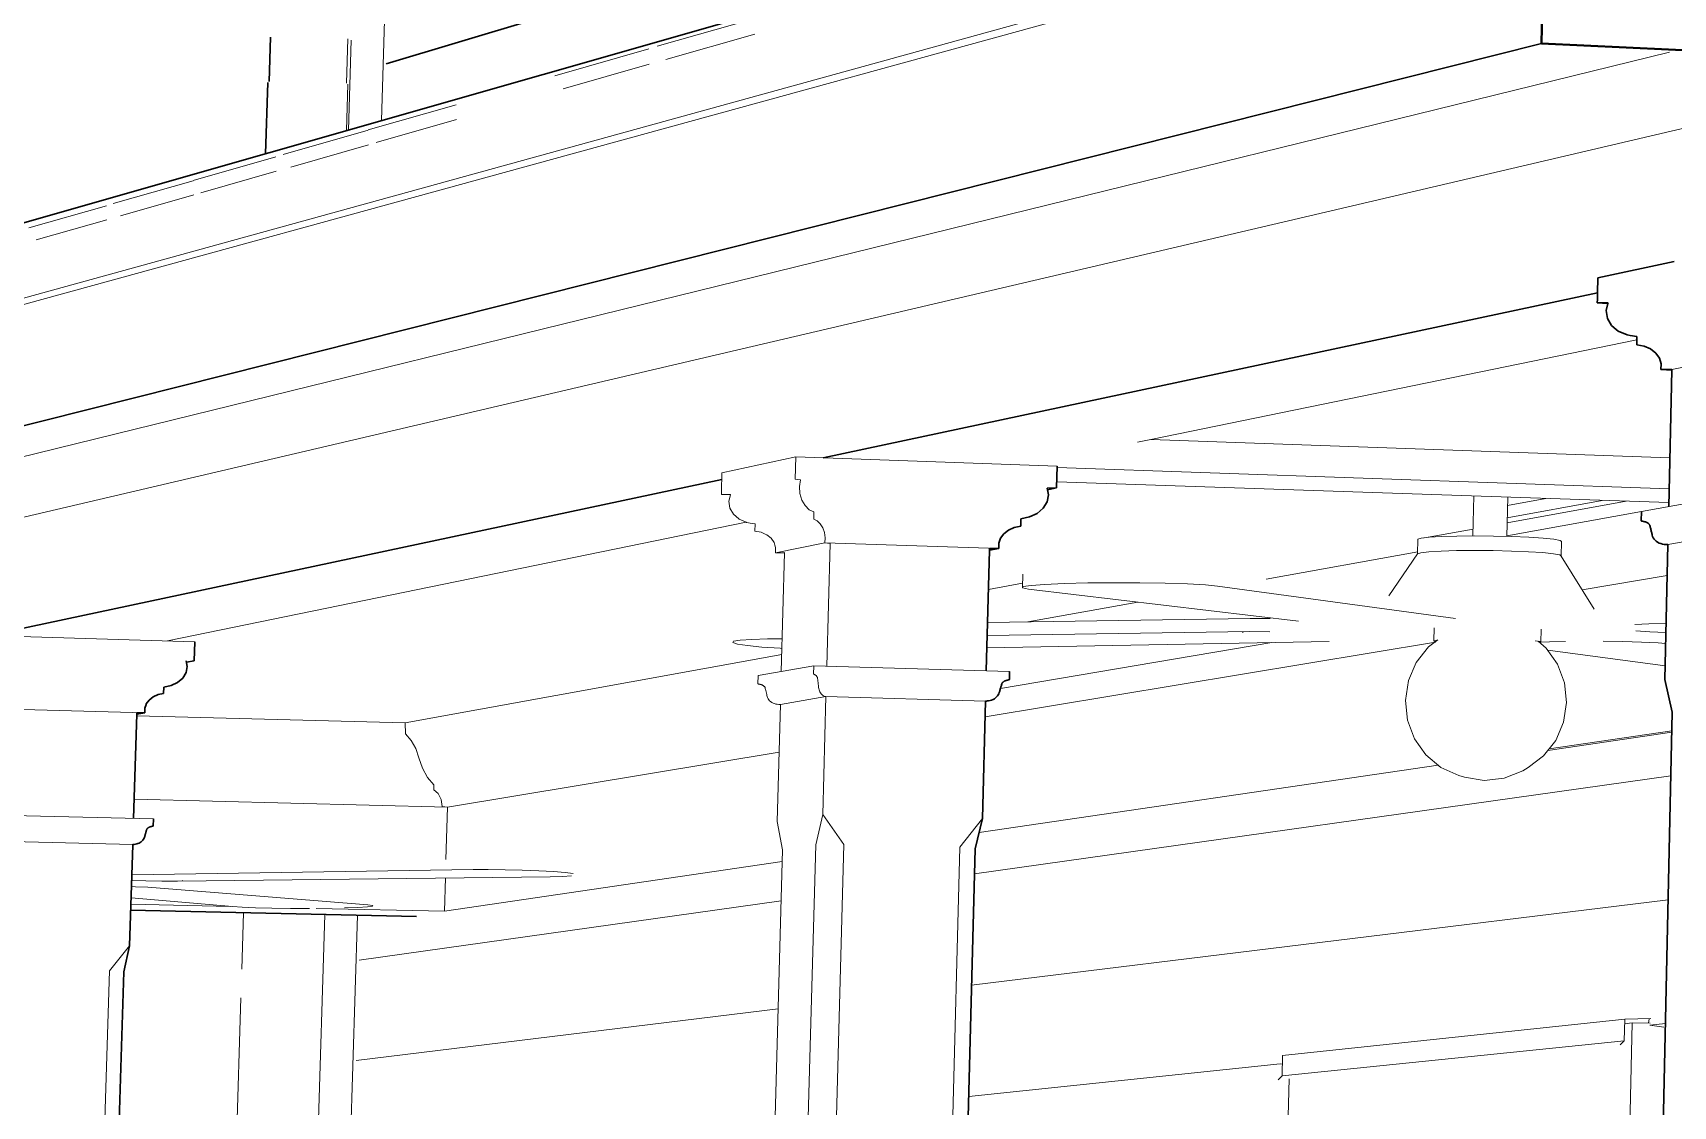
# Model space of a CAD drawing. Header units: inches. Extents: x -4969 to 16721, y 2489 to 24693.
# Drawn here: x 2323.3 to 2605.9, y 13060.8 to 13245.8 of the extents above; entities that cross this region are included whole.
import ezdxf

# ---------------------------------------------------------------- set-up
doc = ezdxf.new("R2010")
doc.units = ezdxf.units.IN
doc.header["$MEASUREMENT"] = 0
for name, color, linetype, lineweight in [('1', 1, 'Continuous', 9), ('2', 6, 'Continuous', 20), ('3', 3, 'Continuous', 30), ('4', 2, 'Continuous', 40)]:
    doc.layers.add(name, color=color, linetype=linetype, lineweight=lineweight)

msp = doc.modelspace()

# ---------------------------------------------------------------- linework, layer by layer
at = {"layer": '1'}
for p, q in [((2383.3622631, 13230.6606006), (2390.8007715, 13477.4335098)), ((2082.1600816, 13133.9037313), (2583.2628604, 13272.2864636)), ((2583.8069603, 13271.0198744), (2080.8564712, 13132.7396378)), ((2447.6752809, 13248.2846572), (2430.897622, 13243.4864803)), ((2377.5675161, 13244.7852547), (2377.3342461, 13237.102927)), ((2377.7053699, 13229.0437055), (2378.1757509, 13244.54604)), ((2432.3648517, 13241.1925862), (2447.6937977, 13245.5860702)), ((2111.2304975, 13121.0116956), (2605.2872112, 13242.4775672)), ((2429.4652368, 13243.0185685), (2413.2724317, 13238.3874951)), ((2414.7024204, 13236.1302937), (2429.4967952, 13240.3705623)), ((2377.3386558, 13228.9388886), (2377.5817924, 13236.9485217)), ((2396.2528564, 13233.4138975), (2381.1004618, 13229.080112)), ((2618.8005305, 13231.9583323), (2116.1916035, 13114.1971974)), ((2382.4635397, 13226.8901928), (2396.3069858, 13230.8579124)), ((2381.1016775, 13229.0322861), (2366.4126225, 13224.8309054)), ((2365.1580032, 13224.4214572), (2350.9488788, 13220.3572288)), ((2367.745611, 13222.6718347), (2381.1655814, 13226.5181804)), ((2352.2504989, 13218.2307252), (2365.231839, 13221.9513535)), ((2350.9503892, 13220.3126594), (2337.1623269, 13216.3687656)), ((2335.9844254, 13215.98452), (2322.6331575, 13212.1654623)), ((2338.4362492, 13214.2713737), (2351.0327693, 13217.8817074)), ((2323.8781638, 13210.0988289), (2336.0754933, 13213.5947491)), ((2515.9534179, 13175.7401811), (2599.6655315, 13192.8984932)), ((2605.6743134, 13187.7998524), (2616.0778698, 13189.8766654)), ((2513.6505411, 13175.2681648), (2515.9534179, 13175.7401811)), ((2605.3363188, 13172.5763905), (2515.9534179, 13175.7401811)), ((2454.6790743, 13168.8916077), (2454.7840196, 13172.7014192)), ((2454.7840196, 13172.7014192), (2499.7779347, 13171.1453881)), ((2605.217826, 13167.2394108), (2499.771093, 13170.8817132)), ((2455.5790716, 13168.7734498), (2454.6790743, 13168.8916077)), ((2455.4042119, 13167.612814), (2455.5790716, 13168.7734498)), ((2455.4839287, 13166.4123425), (2455.4042119, 13167.612814)), ((2605.1645059, 13164.8378476), (2499.7077353, 13168.4399583)), ((2455.8109663, 13165.2810147), (2455.4839287, 13166.4123425)), ((2456.3555249, 13164.3214418), (2455.8109663, 13165.2810147)), ((2571.412871, 13159.1044558), (2571.5738471, 13165.9852113)), ((2577.2763292, 13159.0256793), (2577.4330596, 13165.7850768)), ((2577.3304854, 13161.3613042), (2597.844817, 13165.0878678)), ((2577.350947, 13162.2437638), (2593.7154391, 13165.2289159)), ((2577.39981, 13164.3511047), (2583.9711765, 13165.5617529)), ((2600.4519002, 13163.3235718), (2613.1946717, 13165.6142051)), ((2457.0680433, 13163.6204526), (2456.3555249, 13164.3214418)), ((2457.8838064, 13163.2411988), (2457.0680433, 13163.6204526)), ((2457.8490267, 13161.9731094), (2457.8838064, 13163.2411988)), ((2458.4524035, 13161.6805994), (2457.8490267, 13161.9731094)), ((2577.2786742, 13159.126814), (2600.4511866, 13163.2916674)), ((2346.492419, 13141.0060818), (2446.2061918, 13161.4442246)), ((2458.986383, 13161.1736693), (2458.4524035, 13161.6805994)), ((2459.412165, 13160.4894119), (2458.986383, 13161.1736693)), ((2459.6988607, 13159.6777201), (2459.412165, 13160.4894119)), ((2459.8256931, 13158.7976595), (2459.6988607, 13159.6777201)), ((2563.0717886, 13158.7711179), (2571.4406391, 13160.2913748)), ((2563.9130887, 13158.8713079), (2566.009094, 13158.9982879)), ((2566.009094, 13158.9982879), (2568.6761887, 13159.0788641)), ((2568.6761887, 13159.0788641), (2571.7313059, 13159.1074336)), ((2571.7313059, 13159.1074336), (2574.9640735, 13159.0820066)), ((2574.9640735, 13159.0820066), (2578.1517374, 13159.004354)), ((2578.1517374, 13159.004354), (2581.0750029, 13158.8798763)), ((2605.0042323, 13157.6190353), (2615.4131471, 13159.4327987)), ((2451.2357189, 13156.2131378), (2459.7834722, 13157.9132069)), ((2452.8347585, 13156.2435495), (2451.2357189, 13156.2131378)), ((2452.8325095, 13156.1620562), (2451.2357189, 13156.2131378)), ((2452.8347585, 13156.2435495), (2452.8325095, 13156.1620562)), ((2459.7834722, 13157.9132069), (2459.8256931, 13158.7976595)), ((2459.7834722, 13157.9132069), (2489.7441116, 13156.9455189)), ((2460.6781101, 13157.8013336), (2459.7834722, 13157.9132069)), ((2460.6781101, 13157.8013336), (2460.1008759, 13136.674562)), ((2535.8147191, 13151.6743939), (2561.9051184, 13156.3636865)), ((2561.896887, 13156.0168094), (2561.956191, 13158.5159147)), ((2561.896887, 13156.0168094), (2562.4718003, 13156.205339)), ((2561.956191, 13158.5159147), (2562.5311079, 13158.7067286)), ((2562.4718003, 13156.205339), (2563.8538568, 13156.3679481)), ((2562.5311079, 13158.7067286), (2563.9130887, 13158.8713079)), ((2563.8538568, 13156.3679481), (2565.950012, 13156.4934079)), ((2565.950012, 13156.4934079), (2568.617321, 13156.5730196)), ((2568.617321, 13156.5730196), (2571.6727017, 13156.6012471)), ((2571.6727017, 13156.6012471), (2574.9057639, 13156.5761244)), ((2574.9057639, 13156.5761244), (2578.0937328, 13156.4994014)), ((2578.0937328, 13156.4994014), (2581.0172927, 13156.3764139)), ((2581.0172927, 13156.3764139), (2583.4760878, 13156.2156911)), ((2581.0750029, 13158.8798763), (2583.5335346, 13158.7172062)), ((2583.4760878, 13156.2156911), (2585.3026756, 13156.0283346)), ((2583.5335346, 13158.7172062), (2585.3599079, 13158.5275795)), ((2585.3599079, 13158.5275795), (2586.4309822, 13158.3240295)), ((2586.4309822, 13158.3240295), (2586.675932, 13158.1204691)), ((2586.6189286, 13155.626098), (2586.675932, 13158.1204691)), ((2556.9487818, 13148.7656809), (2561.896887, 13156.0168094)), ((2585.3026756, 13156.0283346), (2586.3739009, 13155.8272214)), ((2586.3739009, 13155.8272214), (2586.6189286, 13155.626098)), ((2586.6189286, 13155.626098), (2592.2902442, 13146.4956523)), ((2487.947861, 13149.846328), (2493.827793, 13150.9404755)), ((2493.8683994, 13152.4938957), (2493.8067689, 13150.1361882)), ((2495.2867056, 13150.570164), (2493.9611404, 13150.3587751)), ((2497.6962692, 13150.7558331), (2495.2867056, 13150.570164)), ((2501.0272102, 13150.9029529), (2497.6962692, 13150.7558331)), ((2505.0521293, 13151.0013083), (2501.0272102, 13150.9029529)), ((2509.4944475, 13151.0440457), (2505.0521293, 13151.0013083)), ((2514.0478687, 13151.0281809), (2509.4944475, 13151.0440457)), ((2518.398216, 13150.9548222), (2514.0478687, 13151.0281809)), ((2522.2458886, 13150.8290872), (2518.398216, 13150.9548222)), ((2525.3271242, 13150.6597221), (2522.2458886, 13150.8290872)), ((2527.4323875, 13150.4584574), (2525.3271242, 13150.6597221)), ((2527.4323875, 13150.4584574), (2568.3955367, 13144.8869212)), ((2590.2293461, 13149.8135629), (2604.8861815, 13152.3019666)), ((2493.9611404, 13150.3587751), (2493.8067689, 13150.1361882)), ((2493.8067689, 13150.1361882), (2494.8302682, 13149.9175976)), ((2494.7386638, 13144.2916921), (2513.6707584, 13147.6944047)), ((2494.8302682, 13149.9175976), (2541.3938782, 13144.4230543)), ((2487.7987192, 13144.1857747), (2533.0386578, 13144.8762263)), ((2533.0386578, 13144.8762263), (2536.4959851, 13144.8560306)), ((2487.7391469, 13141.9247585), (2532.9825123, 13142.6071724)), ((2531.7043378, 13142.4707931), (2531.7275403, 13142.4700632)), ((2531.7275403, 13142.4700632), (2531.7721471, 13142.4694342)), ((2531.7721471, 13142.4694342), (2531.8127654, 13142.469652)), ((2532.9825123, 13142.6071724), (2536.4401236, 13142.5872118)), ((2564.7375317, 13143.2893766), (2564.6839427, 13141.0204539)), ((2583.1985885, 13143.0156922), (2583.1465589, 13140.7499818)), ((2599.3348045, 13143.8566505), (2601.727327, 13143.9768887)), ((2601.8866856, 13142.5892828), (2599.4752627, 13142.75363)), ((2604.7026039, 13144.0335359), (2601.727327, 13143.9768887)), ((2604.6676296, 13142.4582716), (2601.8866856, 13142.5892828)), ((2444.0528701, 13140.9423086), (2443.8969761, 13140.7118637)), ((2443.8969761, 13140.7118637), (2444.7070247, 13140.4590947)), ((2445.1674381, 13141.1345071), (2444.0528701, 13140.9423086)), ((2444.7070247, 13140.4590947), (2446.4239677, 13140.2013366)), ((2447.1666803, 13141.2750932), (2445.1674381, 13141.1345071)), ((2446.4239677, 13140.2013366), (2448.9274961, 13139.9561279)), ((2449.9143727, 13141.3542406), (2447.1666803, 13141.2750932)), ((2448.9274961, 13139.9561279), (2452.0451179, 13139.7400226)), ((2449.9143727, 13141.3542406), (2452.4248718, 13141.3921069)), ((2452.0451179, 13139.7400226), (2452.3788242, 13139.7236642)), ((2487.3710014, 13127.9520966), (2564.9861703, 13140.8093294)), ((2487.6835248, 13139.8136665), (2546.6286135, 13140.9242064)), ((2490.0131762, 13132.7990926), (2536.7773502, 13140.7386062)), ((2563.7562922, 13139.960421), (2561.6573177, 13137.2971121)), ((2565.3963218, 13141.1814933), (2563.7562922, 13139.960421)), ((2565.1149928, 13141.150871), (2564.6839427, 13141.0204539)), ((2564.6839427, 13141.0204539), (2564.8830388, 13140.8809997)), ((2564.8830388, 13140.8809997), (2565.0452498, 13140.8533173)), ((2582.9610244, 13140.8892433), (2582.1587457, 13141.0284283)), ((2584.0304415, 13139.7805207), (2582.6373342, 13140.9453994)), ((2582.942619, 13140.6901285), (2583.1465589, 13140.7499818)), ((2583.1465589, 13140.7499818), (2582.9610244, 13140.8892433)), ((2583.1475425, 13140.7928127), (2584.5905864, 13140.8607064)), ((2585.9928143, 13136.9997156), (2584.0304415, 13139.7805207)), ((2604.5395314, 13136.6886599), (2584.3038311, 13139.3931104)), ((2584.5905864, 13140.8607064), (2587.3987527, 13140.9318533)), ((2593.8711666, 13140.9458045), (2597.2240489, 13140.8879283)), ((2597.2240489, 13140.8879283), (2600.4401033, 13140.7898808)), ((2600.4401033, 13140.7898808), (2603.3651619, 13140.6564298)), ((2603.3651619, 13140.6564298), (2604.6258027, 13140.5743654)), ((2387.4358249, 13126.8656871), (2452.3494036, 13138.6576667)), ((2448.2514578, 13135.0221483), (2457.8548919, 13136.7396513)), ((2457.8154536, 13135.300407), (2457.8548919, 13136.7396513)), ((2457.8548919, 13136.7396513), (2491.603702, 13135.7616008)), ((2561.6573177, 13137.2971121), (2560.302228, 13134.1611052)), ((2587.1927011, 13133.7945455), (2585.9928143, 13136.9997156)), ((2457.8473578, 13135.2849564), (2457.8154536, 13135.300407)), ((2457.8791649, 13135.2690695), (2457.8473578, 13135.2849564)), ((2457.9108718, 13135.2527479), (2457.8791649, 13135.2690695)), ((2457.9424754, 13135.2359931), (2457.9108718, 13135.2527479)), ((2457.9739729, 13135.2188068), (2457.9424754, 13135.2359931)), ((2458.005361, 13135.2011907), (2457.9739729, 13135.2188068)), ((2458.0366369, 13135.1831464), (2458.005361, 13135.2011907)), ((2458.0677976, 13135.1646757), (2458.0366369, 13135.1831464)), ((2458.09884, 13135.1457804), (2458.0677976, 13135.1646757)), ((2458.1297612, 13135.1264624), (2458.09884, 13135.1457804)), ((2458.1605583, 13135.1067234), (2458.1297612, 13135.1264624)), ((2458.1912283, 13135.0865655), (2458.1605583, 13135.1067234)), ((2458.2313407, 13135.0556889), (2458.1912283, 13135.0865655)), ((2458.269783, 13135.0206283), (2458.2313407, 13135.0556889)), ((2458.3063286, 13134.9815907), (2458.269783, 13135.0206283)), ((2458.3407621, 13134.9388065), (2458.3063286, 13134.9815907)), ((2458.3728807, 13134.8925281), (2458.3407621, 13134.9388065)), ((2458.4024953, 13134.8430286), (2458.3728807, 13134.8925281)), ((2458.4294312, 13134.7906), (2458.4024953, 13134.8430286)), ((2458.4535299, 13134.7355514), (2458.4294312, 13134.7906)), ((2458.4746495, 13134.6782074), (2458.4535299, 13134.7355514)), ((2458.4926655, 13134.618906), (2458.4746495, 13134.6782074)), ((2458.5074719, 13134.557997), (2458.4926655, 13134.618906)), ((2458.5189815, 13134.4958392), (2458.5074719, 13134.557997)), ((2458.5345893, 13134.3717683), (2458.5189815, 13134.4958392)), ((2458.5500099, 13134.2476623), (2458.5345893, 13134.3717683)), ((2458.565243, 13134.1235217), (2458.5500099, 13134.2476623)), ((2458.5802888, 13133.9993469), (2458.565243, 13134.1235217)), ((2458.5951471, 13133.8751387), (2458.5802888, 13133.9993469)), ((2458.6098178, 13133.7508974), (2458.5951471, 13133.8751387)), ((2458.624301, 13133.6266237), (2458.6098178, 13133.7508974)), ((2458.6385965, 13133.502318), (2458.624301, 13133.6266237)), ((2458.6527042, 13133.3779809), (2458.6385965, 13133.502318)), ((2560.302228, 13134.1611052), (2559.7845585, 13130.7668326)), ((2587.5490331, 13130.3822167), (2587.1927011, 13133.7945455)), ((2452.1122221, 13130.06386), (2459.9574164, 13131.4239426)), ((2458.6666242, 13133.2536129), (2458.6527042, 13133.3779809)), ((2458.6803564, 13133.1292146), (2458.6666242, 13133.2536129)), ((2458.6939006, 13133.0047865), (2458.6803564, 13133.1292146)), ((2458.7251979, 13132.7944054), (2458.6939006, 13133.0047865)), ((2458.7738976, 13132.5898966), (2458.7251979, 13132.7944054)), ((2458.8392955, 13132.3942114), (2458.7738976, 13132.5898966)), ((2458.9204461, 13132.2101726), (2458.8392955, 13132.3942114)), ((2459.0161763, 13132.0404345), (2458.9204461, 13132.2101726)), ((2459.1251025, 13131.8874433), (2459.0161763, 13132.0404345)), ((2459.2456511, 13131.7534029), (2459.1251025, 13131.8874433)), ((2459.3760811, 13131.6402422), (2459.2456511, 13131.7534029)), ((2459.5145097, 13131.5495879), (2459.3760811, 13131.6402422)), ((2459.9574164, 13131.4239426), (2459.4021768, 13111.1021767)), ((2459.6589396, 13131.4827414), (2459.5145097, 13131.5495879)), ((2459.807288, 13131.4406597), (2459.6589396, 13131.4827414)), ((2459.9574164, 13131.4239426), (2459.807288, 13131.4406597)), ((2459.9574164, 13131.4239426), (2487.4420846, 13130.6500044)), ((2559.7845585, 13130.7668326), (2560.1402649, 13127.3468445)), ((2316.1865818, 13129.3531137), (2342.6028109, 13128.6339739)), ((2341.2178071, 13128.1199862), (2387.4358249, 13126.8656871)), ((2587.0375447, 13126.9938579), (2587.5490331, 13130.3822167)), ((2387.4358249, 13126.8656871), (2387.5097096, 13125.0191648)), ((2387.5097096, 13125.0191648), (2388.5052218, 13123.8737517)), ((2560.1402649, 13127.3468445), (2561.3450897, 13124.1356294)), ((2584.3454953, 13122.138193), (2605.690949, 13125.2727689)), ((2605.6968271, 13125.5381166), (2584.5752094, 13122.4316962)), ((2585.6924217, 13123.8591462), (2587.0375447, 13126.9938579)), ((2388.5052218, 13123.8737517), (2389.2931329, 13122.4633662)), ((2389.2931329, 13122.4633662), (2389.8339083, 13120.8595893)), ((2561.3450897, 13124.1356294), (2563.3162198, 13121.353251)), ((2583.6041507, 13121.1909851), (2585.6924217, 13123.8591462)), ((2389.8339083, 13120.8595893), (2390.4329182, 13119.0673141)), ((2394.7428487, 13112.3754749), (2451.8849092, 13121.8276255)), ((2565.4094522, 13119.6129301), (2486.3339426, 13107.983055)), ((2563.3162198, 13121.353251), (2565.9181204, 13119.1900216)), ((2580.9136666, 13119.1711887), (2583.6041507, 13121.1909851)), ((2390.4329182, 13119.0673141), (2391.3107959, 13117.4965404)), ((2391.3107959, 13117.4965404), (2392.4206944, 13116.230066)), ((2485.560787, 13100.8762415), (2605.5238948, 13117.7316508)), ((2565.9181204, 13119.1900216), (2568.9720963, 13117.7933457)), ((2569.9485657, 13117.5077641), (2568.9720963, 13117.7933457)), ((2569.9485657, 13117.5077641), (2573.3644263, 13116.952811)), ((2573.3644263, 13116.952811), (2576.7981847, 13117.3266726)), ((2576.7981847, 13117.3266726), (2580.0158604, 13118.6023497)), ((2580.9136666, 13119.1711887), (2580.0158604, 13118.6023497)), ((2340.7638494, 13113.7210245), (2394.7428487, 13112.3754749)), ((2392.4206944, 13116.230066), (2392.3940147, 13115.331762)), ((2392.3940147, 13115.331762), (2393.1691115, 13114.6869568)), ((2393.1691115, 13114.6869568), (2393.6847433, 13113.6673957)), ((2393.6847433, 13113.6673957), (2393.846984, 13112.4595057)), ((2314.3305622, 13111.071388), (2344.082286, 13110.3448027)), ((2393.846984, 13112.4595057), (2394.7428487, 13112.3754749)), ((2394.474467, 13103.3127361), (2394.7428487, 13112.3754749)), ((2459.4021768, 13111.1021767), (2458.1862351, 13105.8589401)), ((2463.0289652, 13105.9283674), (2459.4021768, 13111.1021767)), ((2486.908943, 13110.4150527), (2483.0378622, 13105.4444476)), ((2316.2877417, 13106.5166408), (2340.5185859, 13105.9415799)), ((2458.1862351, 13105.8589401), (2446.6712797, 12684.9966658)), ((2463.0289652, 13105.9283674), (2451.5809641, 12684.8752852)), ((2483.0378622, 13105.4444476), (2471.9235938, 12685.7212941)), ((2452.4239202, 13102.9958051), (2394.2115441, 13094.4343342)), ((2399.1720615, 13101.6002283), (2340.3536114, 13100.7087981)), ((2345.5196826, 13099.6299743), (2342.7999633, 13099.6674229)), ((2348.2158513, 13099.6179736), (2345.5196826, 13099.6299743)), ((2412.4279212, 13100.379979), (2348.2158513, 13099.6179736)), ((2349.0522019, 13099.700875), (2349.0208315, 13099.7007438)), ((2349.0872968, 13099.7004959), (2349.0522019, 13099.700875)), ((2349.10585, 13099.7000561), (2349.0872968, 13099.7004959)), ((2394.2115441, 13094.4343342), (2394.3812749, 13100.1658193)), ((2401.7847752, 13101.6078324), (2399.1720615, 13101.6002283)), ((2404.6735639, 13101.5730031), (2401.7847752, 13101.6078324)), ((2407.6391183, 13101.4981702), (2404.6735639, 13101.5730031)), ((2410.4772096, 13101.3885425), (2407.6391183, 13101.4981702)), ((2412.9931818, 13101.2517242), (2410.4772096, 13101.3885425)), ((2412.4279212, 13100.379979), (2414.5726448, 13100.4287171)), ((2415.0155495, 13101.0971597), (2412.9931818, 13101.2517242)), ((2414.5726448, 13100.4287171), (2416.1251959, 13100.5154675)), ((2416.4076862, 13100.9354587), (2415.0155495, 13101.0971597)), ((2357.7060018, 13095.2189812), (2340.2290668, 13096.7584031)), ((2381.0424819, 13095.5027691), (2343.1395532, 13098.5445208)), ((2357.3431205, 13095.2509449), (2340.1935166, 13095.630797)), ((2357.7060018, 13095.2189812), (2359.3484804, 13095.1140547)), ((2359.3484804, 13095.1140547), (2361.669628, 13095.0260407)), ((2361.669628, 13095.0260407), (2364.5111221, 13094.960866)), ((2364.5111221, 13094.960866), (2367.6802033, 13094.9229058)), ((2367.6802033, 13094.9229058), (2370.9625741, 13094.9147027)), ((2394.2115441, 13094.4343342), (2372.1503711, 13094.9229743)), ((2376.987671, 13094.9877354), (2379.322754, 13095.0640771)), ((2379.322754, 13095.0640771), (2380.982832, 13095.1606995)), ((2379.5243056, 13085.9775921), (2452.2364515, 13096.1940078)), ((2380.982832, 13095.1606995), (2381.8539035, 13095.2710846)), ((2381.8749385, 13095.3877546), (2381.0424819, 13095.5027691)), ((2381.8539035, 13095.2710846), (2381.8749385, 13095.3877546)), ((2485.0549671, 13081.7065166), (2605.0516374, 13096.4131267)), ((2368.8166555, 12936.0985426), (2373.6036022, 13093.8618374)), ((2368.9945365, 12754.0105107), (2379.2349871, 13093.7379997)), ((2339.9680869, 13088.4804547), (2336.5338928, 13084.1809445)), ((2336.5338928, 13084.1809445), (2325.0989604, 12722.8172643)), ((2379.0040984, 13068.7090828), (2451.7245653, 13077.621593)), ((2538.6241358, 13069.5598633), (2597.5792887, 13075.798381)), ((2597.4964627, 13072.1008934), (2597.5792887, 13075.798381)), ((2598.8527192, 13075.173875), (2597.5622591, 13075.0381528)), ((2597.5792887, 13075.798381), (2602.0658433, 13075.9289791)), ((2598.3608955, 13053.1733292), (2598.8527192, 13075.173875)), ((2598.8527192, 13075.173875), (2601.9537453, 13075.1124868)), ((2601.7968856, 13075.8974591), (2601.6898337, 13075.1177112)), ((2604.5786568, 13075.0619562), (2601.9084728, 13074.7827345)), ((2601.9084728, 13074.7827345), (2604.3126063, 13074.4381983)), ((2538.5381356, 13066.0468715), (2597.4964627, 13072.1008934)), ((2596.776563, 13071.3749893), (2597.4964627, 13072.1008934)), ((2538.5381356, 13066.0468715), (2538.6241358, 13069.5598633)), ((2484.5484501, 13062.510374), (2538.2356717, 13068.1244573)), ((2537.8465558, 13065.3565487), (2538.5381356, 13066.0468715)), ((2538.2356717, 13068.1244573), (2538.5877819, 13068.0748545)), ((2539.7606342, 13065.5520309), (2539.3333161, 13048.0654702))]:
    msp.add_line(p, q, dxfattribs=at)
at = {"layer": '2'}
for p, q in [((2442.0417429, 13169.9725924), (2454.7840196, 13172.7014192)), ((2441.9363893, 13166.2093753), (2441.983852, 13167.9047371)), ((2441.983852, 13167.9047371), (2442.0095857, 13168.8239424)), ((2442.0095857, 13168.8239424), (2442.0417429, 13169.9725924)), ((2443.5320517, 13166.2412305), (2441.9363893, 13166.2093753)), ((2441.9363893, 13166.2093753), (2443.5114346, 13166.1566082)), ((2443.2468494, 13165.0706084), (2443.5114346, 13166.1566082)), ((2443.4133894, 13163.9024921), (2443.2468494, 13165.0706084)), ((2443.5114346, 13166.1566082), (2443.5320517, 13166.2412305)), ((2444.0167238, 13162.8422825), (2443.4133894, 13163.9024921)), ((2444.9400157, 13162.0400128), (2444.0167238, 13162.8422825)), ((2445.0025209, 13161.9857009), (2444.9400157, 13162.0400128)), ((2446.2061918, 13161.4442246), (2445.0025209, 13161.9857009)), ((2446.2819126, 13161.4101615), (2446.2061918, 13161.4442246)), ((2447.2236654, 13161.2535446), (2446.2819126, 13161.4101615)), ((2447.7394569, 13161.1677666), (2447.2236654, 13161.2535446)), ((2447.7045655, 13159.91199), (2447.7394569, 13161.1677666)), ((2448.7840612, 13159.7200843), (2447.7045655, 13159.91199)), ((2449.4856648, 13159.417419), (2448.7840612, 13159.7200843)), ((2449.7455304, 13159.3053155), (2449.4856648, 13159.417419)), ((2450.5187361, 13158.6978983), (2449.7455304, 13159.3053155)), ((2451.0471555, 13157.9421408), (2450.5187361, 13158.6978983)), ((2451.1730254, 13157.5059585), (2451.0471555, 13157.9421408)), ((2451.2921312, 13157.0932176), (2451.1730254, 13157.5059585)), ((2451.2357189, 13156.2131378), (2451.2921312, 13157.0932176)), ((2452.8325095, 13156.1620562), (2452.2688961, 13135.7406374)), ((2311.5385493, 13142.0246339), (2351.204609, 13140.8687691)), ((2448.2118993, 13133.5961463), (2448.2514578, 13135.0221483)), ((2448.2689958, 13133.5853614), (2448.2118993, 13133.5961463)), ((2448.3259315, 13133.5741317), (2448.2689958, 13133.5853614)), ((2448.3827011, 13133.5624583), (2448.3259315, 13133.5741317)), ((2448.4392989, 13133.5503424), (2448.3827011, 13133.5624583)), ((2448.4957196, 13133.5377851), (2448.4392989, 13133.5503424)), ((2448.5519577, 13133.5247875), (2448.4957196, 13133.5377851)), ((2448.608008, 13133.511351), (2448.5519577, 13133.5247875)), ((2448.6638649, 13133.4974768), (2448.608008, 13133.511351)), ((2448.7195231, 13133.4831662), (2448.6638649, 13133.4974768)), ((2448.7749772, 13133.4684206), (2448.7195231, 13133.4831662)), ((2448.830222, 13133.4532414), (2448.7749772, 13133.4684206)), ((2448.8852521, 13133.4376301), (2448.830222, 13133.4532414)), ((2448.9573244, 13133.4127561), (2448.8852521, 13133.4376301)), ((2449.0265167, 13133.383516), (2448.9573244, 13133.4127561)), ((2449.0924205, 13133.3500823), (2449.0265167, 13133.383516)), ((2449.1546469, 13133.3126522), (2449.0924205, 13133.3500823)), ((2449.2128287, 13133.2714464), (2449.1546469, 13133.3126522)), ((2449.2666225, 13133.226708), (2449.2128287, 13133.2714464)), ((2449.3157108, 13133.1787009), (2449.2666225, 13133.226708)), ((2449.3598037, 13133.1277084), (2449.3157108, 13133.1787009)), ((2449.3986411, 13133.0740313), (2449.3598037, 13133.1277084)), ((2449.4319936, 13133.0179863), (2449.3986411, 13133.0740313)), ((2449.4596644, 13132.9599041), (2449.4319936, 13133.0179863)), ((2449.48149, 13132.9001275), (2449.4596644, 13132.9599041)), ((2449.5119356, 13132.7797792), (2449.48149, 13132.9001275)), ((2449.5420491, 13132.6593666), (2449.5119356, 13132.7797792)), ((2449.5718305, 13132.5388903), (2449.5420491, 13132.6593666)), ((2449.6012796, 13132.4183508), (2449.5718305, 13132.5388903)), ((2449.6303962, 13132.2977488), (2449.6012796, 13132.4183508)), ((2449.6591803, 13132.1770846), (2449.6303962, 13132.2977488)), ((2449.6876316, 13132.056359), (2449.6591803, 13132.1770846)), ((2449.71575, 13131.9355726), (2449.6876316, 13132.056359)), ((2449.7435354, 13131.8147258), (2449.71575, 13131.9355726)), ((2449.7709877, 13131.6938192), (2449.7435354, 13131.8147258)), ((2449.7981067, 13131.5728534), (2449.7709877, 13131.6938192)), ((2449.8248922, 13131.4518291), (2449.7981067, 13131.5728534)), ((2449.8851445, 13131.2483566), (2449.8248922, 13131.4518291)), ((2449.9762864, 13131.0530763), (2449.8851445, 13131.2483566)), ((2450.0970076, 13130.8687995), (2449.9762864, 13131.0530763)), ((2450.2455716, 13130.6981798), (2450.0970076, 13130.8687995)), ((2450.4198413, 13130.5436744), (2450.2455716, 13130.6981798)), ((2450.6173094, 13130.4075089), (2450.4198413, 13130.5436744)), ((2450.8351341, 13130.2916452), (2450.6173094, 13130.4075089)), ((2451.0701802, 13130.1977532), (2450.8351341, 13130.2916452)), ((2451.3190642, 13130.1271868), (2451.0701802, 13130.1977532)), ((2451.5782027, 13130.0809641), (2451.3190642, 13130.1271868)), ((2452.1119022, 13130.0522716), (2451.5555698, 13109.8946601)), ((2451.8438641, 13130.0597526), (2451.5782027, 13130.0809641)), ((2452.1122221, 13130.06386), (2451.8438641, 13130.0597526)), ((2452.1119022, 13130.0522716), (2451.8438641, 13130.0597526)), ((2452.1122221, 13130.06386), (2452.1119022, 13130.0522716)), ((2452.4793942, 13105.0085286), (2451.5555698, 13109.8946601)), ((2452.4793942, 13105.0085286), (2440.9441533, 12686.4833183)), ((2342.7999633, 13099.6674229), (2340.322606, 13099.7253486)), ((2340.289251, 13098.6673681), (2341.0229726, 13098.6428681)), ((2341.0229726, 13098.6428681), (2343.1395532, 13098.5445208)), ((2359.5967315, 13094.1698573), (2359.2969843, 13084.4500182)), ((2359.1450142, 13079.5221137), (2348.554247, 12736.0975479))]:
    msp.add_line(p, q, dxfattribs=at)
at = {"layer": '3'}
for p, q in [((2384.1777866, 13240.4519551), (2839.0905955, 13377.0084185)), ((2078.9521245, 13143.6518419), (2462.730975, 13253.3463532)), ((2081.904457, 13117.7105035), (2583.2274368, 13243.9270921)), ((2364.2501688, 13245.0658821), (2364.0136134, 13237.3951516)), ((2363.4074352, 13224.956964), (2363.7865862, 13237.2484591)), ((2592.9524468, 13203.583121), (2606.0875123, 13206.4105465)), ((2592.8931652, 13200.9677671), (2592.9524468, 13203.583121)), ((2459.4526384, 13172.5399637), (2592.8931652, 13200.9677671)), ((2592.8541528, 13199.2466319), (2592.8692784, 13199.9139408)), ((2594.720936, 13199.2890338), (2592.8541528, 13199.2466319)), ((2592.8541528, 13199.2466319), (2594.693123, 13199.1738404)), ((2592.8692784, 13199.9139408), (2592.8931652, 13200.9677671)), ((2594.3950084, 13197.9391212), (2594.693123, 13199.1738404)), ((2594.693123, 13199.1738404), (2594.720936, 13199.2890338)), ((2594.5976351, 13196.593684), (2594.3950084, 13197.9391212)), ((2595.3106426, 13195.374101), (2594.5976351, 13196.593684)), ((2595.7758105, 13194.9793904), (2595.3106426, 13195.374101)), ((2596.4698523, 13194.3904734), (2595.7758105, 13194.9793904)), ((2597.9707959, 13193.7317038), (2596.4698523, 13194.3904734)), ((2598.5096325, 13193.6451455), (2597.9707959, 13193.7317038)), ((2599.6780634, 13193.45745), (2598.5096325, 13193.6451455)), ((2599.645615, 13192.0101319), (2599.6655315, 13192.8984932)), ((2599.6655315, 13192.8984932), (2599.6780634, 13193.45745)), ((2600.9102025, 13191.7927095), (2599.645615, 13192.0101319)), ((2602.0381932, 13191.3180263), (2600.9102025, 13191.7927095)), ((2602.9471744, 13190.6206507), (2602.0381932, 13191.3180263)), ((2603.570682, 13189.7514483), (2602.9471744, 13190.6206507)), ((2603.8630866, 13188.7738785), (2603.570682, 13189.7514483)), ((2603.8029589, 13187.7593564), (2603.8630866, 13188.7738785)), ((2605.6743134, 13187.7998524), (2603.8029589, 13187.7593564)), ((2605.6718453, 13187.6886842), (2603.8029589, 13187.7593564)), ((2605.6718453, 13187.6886842), (2605.1496346, 13164.1680338)), ((2605.6743134, 13187.7998524), (2605.6718453, 13187.6886842)), ((2499.7779347, 13171.1453881), (2499.6797686, 13167.3621446)), ((2315.6507623, 13141.9048044), (2442.0095857, 13168.8239424)), ((2498.0674231, 13167.3299563), (2499.6797686, 13167.3621446)), ((2498.1213662, 13167.0500058), (2499.6797686, 13167.3621446)), ((2497.3925114, 13163.8909628), (2498.0602186, 13164.9815855)), ((2498.0602186, 13164.9815855), (2498.2921736, 13166.1635592)), ((2498.2921736, 13166.1635592), (2498.0674231, 13167.3299563)), ((2493.5074579, 13160.7991167), (2493.5404484, 13162.0601931)), ((2493.5404484, 13162.0601931), (2495.0255286, 13162.3611502)), ((2495.0255286, 13162.3611502), (2496.3494797, 13162.990344)), ((2496.3494797, 13162.990344), (2497.3925114, 13163.8909628)), ((2600.4151266, 13161.6795644), (2600.4519002, 13163.3235718)), ((2490.0280585, 13158.6897762), (2490.6019314, 13159.4695242)), ((2490.6019314, 13159.4695242), (2491.4147976, 13160.1098813)), ((2491.4147976, 13160.1098813), (2492.4074238, 13160.5641353)), ((2492.4074238, 13160.5641353), (2493.5074579, 13160.7991167)), ((2600.4820277, 13161.6673044), (2600.4151266, 13161.6795644)), ((2600.5487436, 13161.6545313), (2600.4820277, 13161.6673044)), ((2600.615268, 13161.6412461), (2600.5487436, 13161.6545313)), ((2600.6815946, 13161.6274502), (2600.615268, 13161.6412461)), ((2600.7477169, 13161.6131448), (2600.6815946, 13161.6274502)), ((2600.8136287, 13161.5983314), (2600.7477169, 13161.6131448)), ((2600.8793235, 13161.5830114), (2600.8136287, 13161.5983314)), ((2600.944795, 13161.5671861), (2600.8793235, 13161.5830114)), ((2601.010037, 13161.5508572), (2600.944795, 13161.5671861)), ((2601.0750433, 13161.5340262), (2601.010037, 13161.5508572)), ((2601.1398075, 13161.5166946), (2601.0750433, 13161.5340262)), ((2601.2043234, 13161.4988642), (2601.1398075, 13161.5166946)), ((2601.2888489, 13161.4704072), (2601.2043234, 13161.4988642)), ((2601.3700327, 13161.436908), (2601.2888489, 13161.4704072)), ((2601.4473957, 13161.3985644), (2601.3700327, 13161.436908)), ((2601.5204813, 13161.3556024), (2601.4473957, 13161.3985644)), ((2601.5888581, 13161.3082753), (2601.5204813, 13161.3556024)), ((2601.6521226, 13161.2568624), (2601.5888581, 13161.3082753)), ((2601.7099012, 13161.2016669), (2601.6521226, 13161.2568624)), ((2601.761853, 13161.1430146), (2601.7099012, 13161.2016669)), ((2601.8076711, 13161.0812513), (2601.761853, 13161.1430146)), ((2601.8470851, 13161.0167417), (2601.8076711, 13161.0812513)), ((2601.8798624, 13160.9498662), (2601.8470851, 13161.0167417)), ((2601.9058092, 13160.8810196), (2601.8798624, 13160.9498662)), ((2601.942251, 13160.7423697), (2601.9058092, 13160.8810196)), ((2601.9783047, 13160.6036444), (2601.942251, 13160.7423697)), ((2602.0139701, 13160.4648442), (2601.9783047, 13160.6036444)), ((2602.049247, 13160.32597), (2602.0139701, 13160.4648442)), ((2602.0841354, 13160.1870222), (2602.049247, 13160.32597)), ((2602.1186349, 13160.0480017), (2602.0841354, 13160.1870222)), ((2602.1527454, 13159.9089089), (2602.1186349, 13160.0480017)), ((2602.1864668, 13159.7697447), (2602.1527454, 13159.9089089)), ((2602.2197988, 13159.6305095), (2602.1864668, 13159.7697447)), ((2602.2527414, 13159.4912042), (2602.2197988, 13159.6305095)), ((2602.2852943, 13159.3518294), (2602.2527414, 13159.4912042)), ((2602.3174573, 13159.2123856), (2602.2852943, 13159.3518294)), ((2602.389346, 13158.9779904), (2602.3174573, 13159.2123856)), ((2602.4973375, 13158.7531309), (2602.389346, 13158.9779904)), ((2488.1267078, 13156.6343133), (2487.5798352, 13135.8782136)), ((2489.7441116, 13156.9455189), (2488.1267078, 13156.6343133)), ((2488.1341006, 13156.9148985), (2488.1267078, 13156.6343133)), ((2488.1341006, 13156.9148985), (2489.7441116, 13156.9455189)), ((2489.7349957, 13157.8274883), (2489.9820003, 13158.5542577)), ((2489.7441116, 13156.9455189), (2489.7349957, 13157.8274883)), ((2489.9820003, 13158.5542577), (2490.0280585, 13158.6897762)), ((2602.6398794, 13158.5410443), (2602.4973375, 13158.7531309)), ((2602.814922, 13158.3447844), (2602.6398794, 13158.5410443)), ((2603.0199476, 13158.1671777), (2602.814922, 13158.3447844)), ((2603.2520067, 13158.0107827), (2603.0199476, 13158.1671777)), ((2603.5077602, 13157.8778529), (2603.2520067, 13158.0107827)), ((2603.7835275, 13157.7703044), (2603.5077602, 13157.8778529)), ((2604.075339, 13157.6896883), (2603.7835275, 13157.7703044)), ((2604.3789934, 13157.637168), (2604.075339, 13157.6896883)), ((2604.6901182, 13157.6135025), (2604.3789934, 13157.637168)), ((2605.0042323, 13157.6190353), (2604.4878615, 13134.3614232)), ((2605.0042323, 13157.6190353), (2604.6901182, 13157.6135025)), ((2605.0038795, 13157.6031486), (2604.6901182, 13157.6135025)), ((2351.204609, 13140.8687691), (2351.1027601, 13137.6030517)), ((2349.7140108, 13135.5518838), (2349.9169904, 13136.5716755)), ((2349.9169904, 13136.5716755), (2349.7315246, 13137.5791184)), ((2349.7760391, 13137.3373174), (2351.1027601, 13137.6030517)), ((2347.1206277, 13133.2969143), (2348.2495764, 13133.8369723)), ((2348.2495764, 13133.8369723), (2349.1409222, 13134.6119813)), ((2349.1409222, 13134.6119813), (2349.7140108, 13135.5518838)), ((2490.1735685, 13133.3434182), (2490.2104733, 13133.4654159)), ((2490.2104733, 13133.4654159), (2490.2477098, 13133.5873617)), ((2490.2477098, 13133.5873617), (2490.2729656, 13133.6481599)), ((2490.2729656, 13133.6481599), (2490.3040247, 13133.7074546)), ((2490.3040247, 13133.7074546), (2490.3407037, 13133.764896)), ((2490.3407037, 13133.764896), (2490.3827864, 13133.8201455)), ((2490.3827864, 13133.8201455), (2490.4300245, 13133.8728771)), ((2490.4300245, 13133.8728771), (2490.4821396, 13133.9227797)), ((2490.4821396, 13133.9227797), (2490.5388243, 13133.969559)), ((2490.5388243, 13133.969559), (2490.5997441, 13134.0129391)), ((2490.5997441, 13134.0129391), (2490.66454, 13134.052664)), ((2490.66454, 13134.052664), (2490.7328297, 13134.0884993)), ((2490.7328297, 13134.0884993), (2490.8042105, 13134.1202337)), ((2490.8042105, 13134.1202337), (2490.8782613, 13134.1476798)), ((2490.8782613, 13134.1476798), (2490.9346199, 13134.1652392)), ((2490.9346199, 13134.1652392), (2490.9911728, 13134.1823721)), ((2490.9911728, 13134.1823721), (2491.0479145, 13134.1990767)), ((2491.0479145, 13134.1990767), (2491.1048396, 13134.2153515)), ((2491.1048396, 13134.2153515), (2491.1619426, 13134.231195)), ((2491.1619426, 13134.231195), (2491.2192181, 13134.2466055)), ((2491.2192181, 13134.2466055), (2491.2766606, 13134.2615816)), ((2491.2766606, 13134.2615816), (2491.3342645, 13134.2761219)), ((2491.3342645, 13134.2761219), (2491.3920244, 13134.290225)), ((2491.3920244, 13134.290225), (2491.4499348, 13134.3038894)), ((2491.4499348, 13134.3038894), (2491.50799, 13134.317114)), ((2491.50799, 13134.317114), (2491.5661844, 13134.3298973)), ((2491.5661844, 13134.3298973), (2491.603702, 13135.7616008)), ((2605.7680829, 13128.7547291), (2604.4878615, 13134.3614232)), ((2342.8527074, 13130.1390976), (2343.3445485, 13130.8109199)), ((2343.3445485, 13130.8109199), (2344.0389778, 13131.3618521)), ((2344.0389778, 13131.3618521), (2344.8853813, 13131.7517022)), ((2344.8853813, 13131.7517022), (2345.8220539, 13131.9520055)), ((2345.8220539, 13131.9520055), (2345.8562004, 13133.0405738)), ((2345.8562004, 13133.0405738), (2347.1206277, 13133.2969143)), ((2487.4420846, 13130.6500044), (2486.908943, 13110.4150527)), ((2487.9810731, 13130.684998), (2487.4406127, 13130.5941359)), ((2487.4420846, 13130.6500044), (2487.7122373, 13130.6548324)), ((2487.7122373, 13130.6548324), (2487.9810731, 13130.684998)), ((2487.9810731, 13130.684998), (2488.2447189, 13130.7400684)), ((2488.2447189, 13130.7400684), (2488.4993759, 13130.819252)), ((2488.4993759, 13130.819252), (2488.7413743, 13130.9214091)), ((2488.7413743, 13130.9214091), (2488.9672264, 13131.0450692)), ((2488.9672264, 13131.0450692), (2489.173677, 13131.1884514)), ((2489.173677, 13131.1884514), (2489.3577503, 13131.3494902)), ((2489.3577503, 13131.3494902), (2489.5167927, 13131.5258656)), ((2489.5167927, 13131.5258656), (2489.6485117, 13131.7150361)), ((2489.6485117, 13131.7150361), (2489.7510087, 13131.9142757)), ((2489.7510087, 13131.9142757), (2489.8228062, 13132.120713)), ((2489.8228062, 13132.120713), (2489.856384, 13132.2431985)), ((2489.856384, 13132.2431985), (2489.8902952, 13132.3656376)), ((2489.8902952, 13132.3656376), (2489.9245396, 13132.48803)), ((2489.9245396, 13132.48803), (2489.9591172, 13132.6103749)), ((2489.9591172, 13132.6103749), (2489.9940276, 13132.7326719)), ((2489.9940276, 13132.7326719), (2490.0292709, 13132.8549204)), ((2490.0292709, 13132.8549204), (2490.0648468, 13132.9771198)), ((2490.0648468, 13132.9771198), (2490.1007551, 13133.0992697)), ((2490.1007551, 13133.0992697), (2490.1369958, 13133.2213693)), ((2490.1369958, 13133.2213693), (2490.1735685, 13133.3434182)), ((2341.2256577, 13128.368995), (2340.6600418, 13110.4283794)), ((2342.6028109, 13128.6339739), (2341.2256577, 13128.368995)), ((2341.2332938, 13128.6112031), (2341.2256577, 13128.368995)), ((2341.2332938, 13128.6112031), (2342.6028109, 13128.6339739)), ((2342.5993018, 13129.3953742), (2342.8128818, 13130.0222128)), ((2342.6028109, 13128.6339739), (2342.5993018, 13129.3953742)), ((2342.8128818, 13130.0222128), (2342.8527074, 13130.1390976)), ((2605.7680829, 13128.7547291), (2595.0490622, 12644.8794025)), ((2342.7602429, 13107.9447656), (2342.7913674, 13108.0501147)), ((2342.7913674, 13108.0501147), (2342.8227742, 13108.1554199)), ((2342.8227742, 13108.1554199), (2342.8544633, 13108.2606806)), ((2342.8544633, 13108.2606806), (2342.8864343, 13108.3658964)), ((2342.8864343, 13108.3658964), (2342.9186874, 13108.4710669)), ((2342.9186874, 13108.4710669), (2342.9404577, 13108.523488)), ((2342.9404577, 13108.523488), (2342.9671558, 13108.5745997)), ((2342.9671558, 13108.5745997), (2342.9986242, 13108.6241007)), ((2342.9986242, 13108.6241007), (2343.0346773, 13108.6716989)), ((2343.0346773, 13108.6716989), (2343.0751026, 13108.7171137)), ((2343.0751026, 13108.7171137), (2343.1196615, 13108.760077)), ((2343.1196615, 13108.760077), (2343.1680913, 13108.8003355)), ((2343.1680913, 13108.8003355), (2343.2201063, 13108.8376516)), ((2343.2201063, 13108.8376516), (2343.2753998, 13108.8718053)), ((2343.2753998, 13108.8718053), (2343.3336457, 13108.9025949)), ((2343.3336457, 13108.9025949), (2343.3945003, 13108.929839)), ((2343.3945003, 13108.929839), (2343.4576048, 13108.9533766)), ((2343.4576048, 13108.9533766), (2343.5056163, 13108.9684173)), ((2343.5056163, 13108.9684173), (2343.5537908, 13108.9830894)), ((2343.5537908, 13108.9830894), (2343.6021238, 13108.9973915)), ((2343.6021238, 13108.9973915), (2343.6506106, 13109.0113223)), ((2343.6506106, 13109.0113223), (2343.6992466, 13109.0248804)), ((2343.6992466, 13109.0248804), (2343.7480272, 13109.0380645)), ((2343.7480272, 13109.0380645), (2343.7969475, 13109.0508734)), ((2343.7969475, 13109.0508734), (2343.846003, 13109.0633057)), ((2343.846003, 13109.0633057), (2343.895189, 13109.0753604)), ((2343.895189, 13109.0753604), (2343.9445007, 13109.0870362)), ((2343.9445007, 13109.0870362), (2343.9939334, 13109.0983321)), ((2343.9939334, 13109.0983321), (2344.0434823, 13109.1092469)), ((2344.0434823, 13109.1092469), (2344.082286, 13110.3448027)), ((2485.6747415, 13105.1949256), (2486.908943, 13110.4150527)), ((2340.5170658, 13105.8933651), (2339.9680869, 13088.4804547)), ((2340.9771346, 13105.9707118), (2340.5170658, 13105.8933651)), ((2340.5185859, 13105.9415799), (2340.5170658, 13105.8933651)), ((2340.5185859, 13105.9415799), (2340.7483602, 13105.9452107)), ((2340.7483602, 13105.9452107), (2340.9771346, 13105.9707118)), ((2340.9771346, 13105.9707118), (2341.2016135, 13106.0177171)), ((2341.2016135, 13106.0177171), (2341.4185625, 13106.0855507)), ((2341.4185625, 13106.0855507), (2341.6248555, 13106.1732363)), ((2341.6248555, 13106.1732363), (2341.8175197, 13106.2795115)), ((2341.8175197, 13106.2795115), (2341.9937785, 13106.4028458)), ((2341.9937785, 13106.4028458), (2342.1510915, 13106.5414626)), ((2342.1510915, 13106.5414626), (2342.2871914, 13106.693365)), ((2342.2871914, 13106.693365), (2342.4001165, 13106.8563642)), ((2342.4001165, 13106.8563642), (2342.4882391, 13107.0281117)), ((2342.4882391, 13107.0281117), (2342.5502894, 13107.2061324)), ((2342.5502894, 13107.2061324), (2342.5794335, 13107.3117756)), ((2342.5794335, 13107.3117756), (2342.6088609, 13107.4173781)), ((2342.6088609, 13107.4173781), (2342.6385715, 13107.5229397)), ((2342.6385715, 13107.5229397), (2342.6685651, 13107.6284597)), ((2342.6685651, 13107.6284597), (2342.6988416, 13107.7339376)), ((2342.6988416, 13107.7339376), (2342.729401, 13107.8393731)), ((2342.729401, 13107.8393731), (2342.7602429, 13107.9447656)), ((2485.6747415, 13105.1949256), (2474.6178545, 12686.1574881)), ((2389.4235782, 13093.5139462), (2340.1609323, 13094.5972627)), ((2339.0120454, 13083.9954659), (2339.9680869, 13088.4804547)), ((2339.0120454, 13083.9954659), (2327.6249167, 12723.1401798))]:
    msp.add_line(p, q, dxfattribs=at)
at = {"layer": '4'}
for p, q in [((2583.8399222, 13270.5045196), (2583.2274368, 13243.9270921)), ((2583.2274368, 13243.9270921), (4184.9627498, 13169.2167703))]:
    msp.add_line(p, q, dxfattribs=at)

doc.saveas('drawing.dxf')
